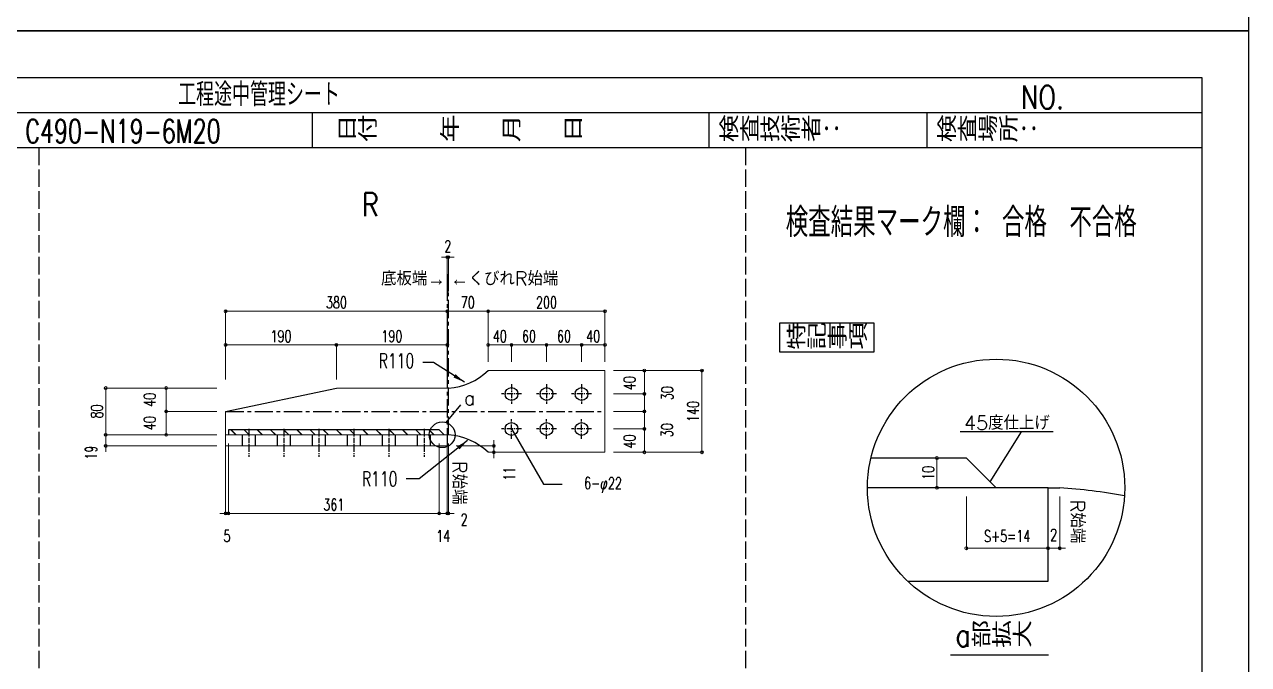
# Model space of a CAD drawing. Header units: millimetres. Extents: x -11384 to 29624, y 0 to 17788.
# Drawn here: x 4631 to 6728, y 6042 to 7139 of the extents above; entities that cross this region are included whole.
import ezdxf
from ezdxf.enums import TextEntityAlignment as Align

# ---------------------------------------------------------------- set-up
doc = ezdxf.new("R2010")
doc.units = ezdxf.units.MM
doc.header["$LTSCALE"] = 5
for name, pattern in [('ACAD_ISO03W100', [30, 12, -18]), ('CENTER1', [10, 6.25, -1.25, 1.25, -1.25]), ('DASHED', [7.5, 6, -1.5]), ('JIS_08_50', [53, 50, -1.125, 0.75, -1.125])]:
    doc.linetypes.add(name, pattern=pattern)
doc.layers.get('0').update_dxf_attribs({"color": 255})
doc.layers.get('DEFPOINTS').update_dxf_attribs({"color": 255})
for name, color, linetype in [('CENTER', 2, 'JIS_08_50'), ('LAYER6', 7, 'Continuous'), ('寸法', 4, 'Continuous'), ('溶接', 241, 'Continuous'), ('補助線', 7, 'ACAD_ISO03W100'), ('金物', 142, 'Continuous')]:
    doc.layers.add(name, color=color, linetype=linetype)
doc.styles.add('KANJI', font='simplex.shx', dxfattribs={"width": 0.7, "bigfont": 'extfont2.shx'})
doc.styles.get("Standard").update_dxf_attribs({"font": 'simplex.shx', "width": 0.7, "height": 2.5, "bigfont": '@extfont2.shx'})
doc.styles.add('SUNPOU', font='simplex.shx', dxfattribs={"width": 0.7, "bigfont": 'extfont2.shx'})
doc.dimstyles.new('コピー(2) - Standard', dxfattribs={"dimtxt": 25, "dimasz": 20, "dimexe": 0.18, "dimexo": 0.0625, "dimgap": 15, "dimtad": 1, "dimdec": 0, "dimzin": 0, "dimdsep": 46, "dimtxsty": 'Standard', "dimblk": 'DOTSMALL', "dimcen": 0.09, "dimadec": 0, "dimazin": 0, "dimtfac": 1, "dimtdec": 0, "dimtofl": 0, "dimtmove": 0, "dimatfit": 3, "dimfxl": 0, "dimtolj": 1, "dimtzin": 0, "dimarcsym": 0})
doc.dimstyles.new('一般寸法-小さめ', dxfattribs={"dimscale": 10, "dimtxt": 2, "dimasz": 0.5, "dimexe": 0.125, "dimexo": 1.5, "dimgap": 0.5, "dimtad": 1, "dimtxsty": 'KANJI', "dimblk": 'ORIGIN', "dimcen": 0, "dimclrd": 256, "dimclre": 256, "dimclrt": 256, "dimadec": 0, "dimazin": 0, "dimtfac": 1, "dimtmove": 2, "dimatfit": 2, "dimfxl": 0, "dimtolj": 2, "dimlwd": 5, "dimlwe": 5, "dimarcsym": 0})

# ---------------------------------------------------------------- blocks, each defined once
blk = doc.blocks.new('_Origin')
at = {"color": 0, "linetype": 'ByBlock', "lineweight": -2}
blk.add_line((0, 0), (-1, 0), dxfattribs=at)
blk.add_circle((0, 0), 0.5, dxfattribs=at)
blk = doc.blocks.new('*D621')
at = {"layer": 'DEFPOINTS', "color": 0, "ltscale": 4, "transparency": 16777216}
for p in [(6244.5, 6344.9), (6384.5, 6344.9), (6384.5, 6241.2)]:
    blk.add_point(p, dxfattribs=at)
at = {"layer": '寸法', "lineweight": 5, "ltscale": 4, "transparency": 16777216}
for p, q in [((6244.5, 6329.9), (6244.5, 6239.9)), ((6384.5, 6329.9), (6384.5, 6239.9)), ((6249.5, 6241.2), (6379.5, 6241.2))]:
    blk.add_line(p, q, dxfattribs=at)
at = {"layer": '寸法', "lineweight": 5, "ltscale": 4, "transparency": 16777216, "xscale": 5, "yscale": 5, "zscale": 5, "rotation": 180}
blk.add_blockref('_Origin', (6244.5, 6241.2), dxfattribs=at)
at = {"layer": '寸法', "lineweight": 5, "ltscale": 4, "transparency": 16777216, "xscale": 5, "yscale": 5, "zscale": 5}
blk.add_blockref('_Origin', (6384.5, 6241.2), dxfattribs=at)
at = {"layer": '寸法', "ltscale": 4, "transparency": 16777216, "insert": (6314.5, 6262), "char_height": 20, "attachment_point": 5, "style": 'KANJI'}
blk.add_mtext('\\A2;S+5=14', dxfattribs=at)
blk = doc.blocks.new('*D622')
at = {"layer": 'DEFPOINTS', "color": 0, "ltscale": 4, "transparency": 16777216}
for p in [(6384.5, 6344.9), (6404.5, 6344.9), (6404.5, 6241.2)]:
    blk.add_point(p, dxfattribs=at)
at = {"layer": '寸法', "lineweight": 5, "ltscale": 4, "transparency": 16777216}
for p, q in [((6384.5, 6329.9), (6384.5, 6239.9)), ((6404.5, 6329.9), (6404.5, 6239.9)), ((6379.5, 6241.2), (6374.5, 6241.2)), ((6384.5, 6241.2), (6404.5, 6241.2)), ((6409.5, 6241.2), (6414.5, 6241.2))]:
    blk.add_line(p, q, dxfattribs=at)
at = {"layer": '寸法', "lineweight": 5, "ltscale": 4, "transparency": 16777216, "xscale": 5, "yscale": 5, "zscale": 5}
blk.add_blockref('_Origin', (6384.5, 6241.2), dxfattribs=at)
at = {"layer": '寸法', "lineweight": 5, "ltscale": 4, "transparency": 16777216, "xscale": 5, "yscale": 5, "zscale": 5, "rotation": 180}
blk.add_blockref('_Origin', (6404.5, 6241.2), dxfattribs=at)
at = {"layer": '寸法', "ltscale": 4, "transparency": 16777216, "insert": (6394.1, 6264.2), "char_height": 20, "attachment_point": 5, "style": 'KANJI'}
blk.add_mtext('\\A2;2', dxfattribs=at)
blk = doc.blocks.new('*D650')
at = {"layer": 'DEFPOINTS', "color": 0, "transparency": 16777216}
for p in [(5625.1, 6545.7), (5791.3, 6545.7), (5625.1, 6405.7)]:
    blk.add_point(p, dxfattribs=at)
at = {"layer": '寸法', "lineweight": 5, "transparency": 16777216}
for p, q in [((5640.1, 6545.7), (5792.5, 6545.7)), ((5791.3, 6410.7), (5791.3, 6540.7)), ((5640.1, 6405.7), (5792.5, 6405.7))]:
    blk.add_line(p, q, dxfattribs=at)
at = {"layer": '寸法', "lineweight": 5, "transparency": 16777216, "xscale": 5, "yscale": 5, "zscale": 5}
for p, rotation in [((5791.3, 6545.7), 90), ((5791.3, 6405.7), 270)]:
    blk.add_blockref('_Origin', p, dxfattribs=dict(at, rotation=rotation))
at = {"layer": '寸法', "transparency": 16777216, "insert": (5776.3, 6475.7), "char_height": 20, "attachment_point": 5, "rotation": 90, "style": 'KANJI'}
blk.add_mtext('\\A2;140', dxfattribs=at)
blk = doc.blocks.new('*D674')
at = {"layer": 'DEFPOINTS', "color": 0, "transparency": 16777216}
for p in [(4769.7, 6515.7), (4975.1, 6515.7), (4975.1, 6435.7)]:
    blk.add_point(p, dxfattribs=at)
at = {"layer": '寸法', "lineweight": 5, "transparency": 16777216}
for p, q in [((4960.1, 6515.7), (4768.5, 6515.7)), ((4769.7, 6440.7), (4769.7, 6510.7)), ((4960.1, 6435.7), (4768.5, 6435.7))]:
    blk.add_line(p, q, dxfattribs=at)
at = {"layer": '寸法', "lineweight": 5, "transparency": 16777216, "xscale": 5, "yscale": 5, "zscale": 5}
for p, rotation in [((4769.7, 6515.7), 90), ((4769.7, 6435.7), 270)]:
    blk.add_blockref('_Origin', p, dxfattribs=dict(at, rotation=rotation))
at = {"layer": '寸法', "transparency": 16777216, "insert": (4754.7, 6475.7), "char_height": 20, "attachment_point": 5, "rotation": 90, "style": 'KANJI'}
blk.add_mtext('\\A2;80', dxfattribs=at)
blk = doc.blocks.new('*D675')
at = {"layer": 'DEFPOINTS', "color": 0, "transparency": 16777216}
for p in [(4769.7, 6435.7), (4975.1, 6435.7), (4975.1, 6416.7)]:
    blk.add_point(p, dxfattribs=at)
at = {"layer": '寸法', "lineweight": 5, "transparency": 16777216}
for p, q in [((4769.7, 6440.7), (4769.7, 6445.7)), ((4960.1, 6435.7), (4768.5, 6435.7)), ((4769.7, 6416.7), (4769.7, 6435.7)), ((4960.1, 6416.7), (4768.5, 6416.7)), ((4769.7, 6411.7), (4769.7, 6406.7))]:
    blk.add_line(p, q, dxfattribs=at)
at = {"layer": '寸法', "lineweight": 5, "transparency": 16777216, "xscale": 5, "yscale": 5, "zscale": 5}
for p, rotation in [((4769.7, 6435.7), 270), ((4769.7, 6416.7), 90)]:
    blk.add_blockref('_Origin', p, dxfattribs=dict(at, rotation=rotation))
at = {"layer": '寸法', "transparency": 16777216, "insert": (4744.7, 6405), "char_height": 20, "attachment_point": 5, "rotation": 90, "style": 'KANJI'}
blk.add_mtext('\\A2;19', dxfattribs=at)
blk = doc.blocks.new('*D651')
at = {"layer": 'DEFPOINTS', "color": 0, "transparency": 16777216}
for p in [(5355.1, 6647.5), (4975.1, 6515.7), (5355.1, 6515.7)]:
    blk.add_point(p, dxfattribs=at)
at = {"layer": '寸法', "lineweight": 5, "transparency": 16777216}
for p, q in [((4975.1, 6530.7), (4975.1, 6648.8)), ((4980.1, 6647.5), (5350.1, 6647.5)), ((5355.1, 6530.7), (5355.1, 6648.8))]:
    blk.add_line(p, q, dxfattribs=at)
at = {"layer": '寸法', "lineweight": 5, "transparency": 16777216, "xscale": 5, "yscale": 5, "zscale": 5, "rotation": 180}
blk.add_blockref('_Origin', (4975.1, 6647.5), dxfattribs=at)
at = {"layer": '寸法', "lineweight": 5, "transparency": 16777216, "xscale": 5, "yscale": 5, "zscale": 5}
blk.add_blockref('_Origin', (5355.1, 6647.5), dxfattribs=at)
at = {"layer": '寸法', "transparency": 16777216, "insert": (5165.1, 6662.5), "char_height": 20, "attachment_point": 5, "style": 'KANJI'}
blk.add_mtext('\\A2;380', dxfattribs=at)
blk = doc.blocks.new('*D652')
at = {"layer": 'DEFPOINTS', "color": 0, "transparency": 16777216}
for p in [(5355.1, 6647.5), (5425.1, 6545.7), (5355.1, 6515.7)]:
    blk.add_point(p, dxfattribs=at)
at = {"layer": '寸法', "lineweight": 5, "transparency": 16777216}
for p, q in [((5355.1, 6530.7), (5355.1, 6648.8)), ((5420.1, 6647.5), (5360.1, 6647.5)), ((5425.1, 6560.7), (5425.1, 6648.8))]:
    blk.add_line(p, q, dxfattribs=at)
at = {"layer": '寸法', "lineweight": 5, "transparency": 16777216, "xscale": 5, "yscale": 5, "zscale": 5, "rotation": 180}
blk.add_blockref('_Origin', (5355.1, 6647.5), dxfattribs=at)
at = {"layer": '寸法', "lineweight": 5, "transparency": 16777216, "xscale": 5, "yscale": 5, "zscale": 5}
blk.add_blockref('_Origin', (5425.1, 6647.5), dxfattribs=at)
at = {"layer": '寸法', "transparency": 16777216, "insert": (5390.1, 6662.5), "char_height": 20, "attachment_point": 5, "style": 'KANJI'}
blk.add_mtext('\\A2;70', dxfattribs=at)
blk = doc.blocks.new('*D676')
at = {"layer": 'DEFPOINTS', "color": 0, "transparency": 16777216}
for p in [(5625.1, 6647.5), (5425.1, 6545.7), (5625.1, 6545.7)]:
    blk.add_point(p, dxfattribs=at)
at = {"layer": '寸法', "lineweight": 5, "transparency": 16777216}
for p, q in [((5425.1, 6560.7), (5425.1, 6648.8)), ((5430.1, 6647.5), (5620.1, 6647.5)), ((5625.1, 6560.7), (5625.1, 6648.8))]:
    blk.add_line(p, q, dxfattribs=at)
at = {"layer": '寸法', "lineweight": 5, "transparency": 16777216, "xscale": 5, "yscale": 5, "zscale": 5, "rotation": 180}
blk.add_blockref('_Origin', (5425.1, 6647.5), dxfattribs=at)
at = {"layer": '寸法', "lineweight": 5, "transparency": 16777216, "xscale": 5, "yscale": 5, "zscale": 5}
blk.add_blockref('_Origin', (5625.1, 6647.5), dxfattribs=at)
at = {"layer": '寸法', "transparency": 16777216, "insert": (5525.1, 6662.5), "char_height": 20, "attachment_point": 5, "style": 'KANJI'}
blk.add_mtext('\\A2;200', dxfattribs=at)
blk = doc.blocks.new('*D653')
at = {"layer": 'DEFPOINTS', "color": 0, "transparency": 16777216}
for p in [(5625.1, 6545.7), (5625.1, 6505.7), (5692.8, 6505.7)]:
    blk.add_point(p, dxfattribs=at)
at = {"layer": '寸法', "lineweight": 5, "transparency": 16777216}
for p, q in [((5640.1, 6545.7), (5694, 6545.7)), ((5692.8, 6540.7), (5692.8, 6510.7)), ((5640.1, 6505.7), (5694, 6505.7))]:
    blk.add_line(p, q, dxfattribs=at)
at = {"layer": '寸法', "lineweight": 5, "transparency": 16777216, "xscale": 5, "yscale": 5, "zscale": 5}
for p, rotation in [((5692.8, 6545.7), 90), ((5692.8, 6505.7), 270)]:
    blk.add_blockref('_Origin', p, dxfattribs=dict(at, rotation=rotation))
at = {"layer": '寸法', "transparency": 16777216, "insert": (5667.4, 6524.2), "char_height": 20, "attachment_point": 5, "rotation": 90, "style": 'KANJI'}
blk.add_mtext('\\A2;40', dxfattribs=at)
blk = doc.blocks.new('*D654')
at = {"layer": 'DEFPOINTS', "color": 0, "transparency": 16777216}
for p in [(5625.1, 6445.7), (5625.1, 6405.7), (5692.8, 6405.7)]:
    blk.add_point(p, dxfattribs=at)
at = {"layer": '寸法', "lineweight": 5, "transparency": 16777216}
for p, q in [((5640.1, 6445.7), (5694, 6445.7)), ((5692.8, 6440.7), (5692.8, 6410.7)), ((5640.1, 6405.7), (5694, 6405.7))]:
    blk.add_line(p, q, dxfattribs=at)
at = {"layer": '寸法', "lineweight": 5, "transparency": 16777216, "xscale": 5, "yscale": 5, "zscale": 5}
for p, rotation in [((5692.8, 6445.7), 90), ((5692.8, 6405.7), 270)]:
    blk.add_blockref('_Origin', p, dxfattribs=dict(at, rotation=rotation))
at = {"layer": '寸法', "transparency": 16777216, "insert": (5667.4, 6424.2), "char_height": 20, "attachment_point": 5, "rotation": 90, "style": 'KANJI'}
blk.add_mtext('\\A2;40', dxfattribs=at)
blk = doc.blocks.new('*D661')
at = {"layer": 'DEFPOINTS', "color": 0, "transparency": 16777216}
for p in [(4873.3, 6475.7), (4975.1, 6475.7), (4975.1, 6435.7)]:
    blk.add_point(p, dxfattribs=at)
at = {"layer": '寸法', "lineweight": 5, "transparency": 16777216}
for p, q in [((4960.1, 6475.7), (4872.1, 6475.7)), ((4873.3, 6440.7), (4873.3, 6470.7)), ((4960.1, 6435.7), (4872.1, 6435.7))]:
    blk.add_line(p, q, dxfattribs=at)
at = {"layer": '寸法', "lineweight": 5, "transparency": 16777216, "xscale": 5, "yscale": 5, "zscale": 5}
for p, rotation in [((4873.3, 6475.7), 90), ((4873.3, 6435.7), 270)]:
    blk.add_blockref('_Origin', p, dxfattribs=dict(at, rotation=rotation))
at = {"layer": '寸法', "transparency": 16777216, "insert": (4845.2, 6455.7), "char_height": 20, "attachment_point": 5, "rotation": 90, "style": 'KANJI'}
blk.add_mtext('\\A2;40', dxfattribs=at)
blk = doc.blocks.new('*D662')
at = {"layer": 'DEFPOINTS', "color": 0, "transparency": 16777216}
for p in [(4873.3, 6515.7), (4975.1, 6515.7), (4975.1, 6475.7)]:
    blk.add_point(p, dxfattribs=at)
at = {"layer": '寸法', "lineweight": 5, "transparency": 16777216}
for p, q in [((4960.1, 6515.7), (4872.1, 6515.7)), ((4873.3, 6480.7), (4873.3, 6510.7)), ((4960.1, 6475.7), (4872.1, 6475.7))]:
    blk.add_line(p, q, dxfattribs=at)
at = {"layer": '寸法', "lineweight": 5, "transparency": 16777216, "xscale": 5, "yscale": 5, "zscale": 5}
for p, rotation in [((4873.3, 6515.7), 90), ((4873.3, 6475.7), 270)]:
    blk.add_blockref('_Origin', p, dxfattribs=dict(at, rotation=rotation))
at = {"layer": '寸法', "transparency": 16777216, "insert": (4845.2, 6495.7), "char_height": 20, "attachment_point": 5, "rotation": 90, "style": 'KANJI'}
blk.add_mtext('\\A2;40', dxfattribs=at)
blk = doc.blocks.new('*D679')
at = {"layer": 'DEFPOINTS', "color": 0, "transparency": 16777216}
for p in [(5355.1, 6416.7), (5425.1, 6405.7), (5434.8, 6405.7)]:
    blk.add_point(p, dxfattribs=at)
at = {"layer": '寸法', "lineweight": 5, "transparency": 16777216}
for p, q in [((5434.8, 6421.7), (5434.8, 6426.7)), ((5370.1, 6416.7), (5436, 6416.7)), ((5434.8, 6416.7), (5434.8, 6405.7)), ((5434.8, 6400.7), (5434.8, 6395.7)), ((5440.1, 6405.7), (5436, 6405.7))]:
    blk.add_line(p, q, dxfattribs=at)
at = {"layer": '寸法', "lineweight": 5, "transparency": 16777216, "xscale": 5, "yscale": 5, "zscale": 5}
for p, rotation in [((5434.8, 6416.7), 270), ((5434.8, 6405.7), 90)]:
    blk.add_blockref('_Origin', p, dxfattribs=dict(at, rotation=rotation))
at = {"layer": '寸法', "transparency": 16777216, "insert": (5461.5, 6369.3), "char_height": 20, "attachment_point": 5, "rotation": 90, "style": 'KANJI'}
blk.add_mtext('\\A2;11', dxfattribs=at)
blk = doc.blocks.new('*D666')
at = {"layer": 'DEFPOINTS', "color": 0, "transparency": 16777216}
for p in [(5525.1, 6589.7), (5465.1, 6545.7), (5525.1, 6545.7)]:
    blk.add_point(p, dxfattribs=at)
at = {"layer": '寸法', "lineweight": 5, "transparency": 16777216}
for p, q in [((5465.1, 6560.7), (5465.1, 6591)), ((5470.1, 6589.7), (5520.1, 6589.7)), ((5525.1, 6560.7), (5525.1, 6591))]:
    blk.add_line(p, q, dxfattribs=at)
at = {"layer": '寸法', "lineweight": 5, "transparency": 16777216, "xscale": 5, "yscale": 5, "zscale": 5, "rotation": 180}
blk.add_blockref('_Origin', (5465.1, 6589.7), dxfattribs=at)
at = {"layer": '寸法', "lineweight": 5, "transparency": 16777216, "xscale": 5, "yscale": 5, "zscale": 5}
blk.add_blockref('_Origin', (5525.1, 6589.7), dxfattribs=at)
at = {"layer": '寸法', "transparency": 16777216, "insert": (5495.1, 6604.7), "char_height": 20, "attachment_point": 5, "style": 'KANJI'}
blk.add_mtext('\\A2;60', dxfattribs=at)
blk = doc.blocks.new('_DotSmall')
at = {"color": 0, "linetype": 'ByBlock', "const_width": 0.5}
blk.add_lwpolyline([(-0.0625, 0, 1), (0.0625, 0, 1)], format="xyb", close=True, dxfattribs=at)
blk = doc.blocks.new('*D667')
at = {"layer": 'DEFPOINTS', "color": 0, "transparency": 16777216}
for p in [(5165.1, 6589.7), (4975.1, 6515.7), (5165.1, 6515.7)]:
    blk.add_point(p, dxfattribs=at)
at = {"layer": '寸法', "lineweight": 5, "transparency": 16777216}
for p, q in [((4975.1, 6530.7), (4975.1, 6591)), ((4980.1, 6589.7), (5160.1, 6589.7)), ((5165.1, 6530.7), (5165.1, 6591))]:
    blk.add_line(p, q, dxfattribs=at)
at = {"layer": '寸法', "lineweight": 5, "transparency": 16777216, "xscale": 5, "yscale": 5, "zscale": 5, "rotation": 180}
blk.add_blockref('_Origin', (4975.1, 6589.7), dxfattribs=at)
at = {"layer": '寸法', "lineweight": 5, "transparency": 16777216, "xscale": 5, "yscale": 5, "zscale": 5}
blk.add_blockref('_Origin', (5165.1, 6589.7), dxfattribs=at)
at = {"layer": '寸法', "transparency": 16777216, "insert": (5070.1, 6604.7), "char_height": 20, "attachment_point": 5, "style": 'KANJI'}
blk.add_mtext('\\A2;190', dxfattribs=at)
blk = doc.blocks.new('*D668')
at = {"layer": 'DEFPOINTS', "color": 0, "transparency": 16777216}
for p in [(5355.1, 6589.7), (5165.1, 6515.7), (5355.1, 6515.7)]:
    blk.add_point(p, dxfattribs=at)
at = {"layer": '寸法', "lineweight": 5, "transparency": 16777216}
for p, q in [((5165.1, 6530.7), (5165.1, 6591)), ((5170.1, 6589.7), (5350.1, 6589.7)), ((5355.1, 6530.7), (5355.1, 6591))]:
    blk.add_line(p, q, dxfattribs=at)
at = {"layer": '寸法', "lineweight": 5, "transparency": 16777216, "xscale": 5, "yscale": 5, "zscale": 5, "rotation": 180}
blk.add_blockref('_Origin', (5165.1, 6589.7), dxfattribs=at)
at = {"layer": '寸法', "lineweight": 5, "transparency": 16777216, "xscale": 5, "yscale": 5, "zscale": 5}
blk.add_blockref('_Origin', (5355.1, 6589.7), dxfattribs=at)
at = {"layer": '寸法', "transparency": 16777216, "insert": (5260.1, 6604.7), "char_height": 20, "attachment_point": 5, "style": 'KANJI'}
blk.add_mtext('\\A2;190', dxfattribs=at)
blk = doc.blocks.new('*D669')
at = {"layer": 'DEFPOINTS', "color": 0, "transparency": 16777216}
for p in [(5465.1, 6589.7), (5425.1, 6545.7), (5465.1, 6545.7)]:
    blk.add_point(p, dxfattribs=at)
at = {"layer": '寸法', "lineweight": 5, "transparency": 16777216}
for p, q in [((5425.1, 6560.7), (5425.1, 6591)), ((5430.1, 6589.7), (5460.1, 6589.7)), ((5465.1, 6560.7), (5465.1, 6591))]:
    blk.add_line(p, q, dxfattribs=at)
at = {"layer": '寸法', "lineweight": 5, "transparency": 16777216, "xscale": 5, "yscale": 5, "zscale": 5, "rotation": 180}
blk.add_blockref('_Origin', (5425.1, 6589.7), dxfattribs=at)
at = {"layer": '寸法', "lineweight": 5, "transparency": 16777216, "xscale": 5, "yscale": 5, "zscale": 5}
blk.add_blockref('_Origin', (5465.1, 6589.7), dxfattribs=at)
at = {"layer": '寸法', "transparency": 16777216, "insert": (5445.1, 6604.7), "char_height": 20, "attachment_point": 5, "style": 'KANJI'}
blk.add_mtext('\\A2;40', dxfattribs=at)
blk = doc.blocks.new('*D670')
at = {"layer": 'DEFPOINTS', "color": 0, "transparency": 16777216}
for p in [(5585.1, 6589.7), (5525.1, 6545.7), (5585.1, 6545.7)]:
    blk.add_point(p, dxfattribs=at)
at = {"layer": '寸法', "lineweight": 5, "transparency": 16777216}
for p, q in [((5525.1, 6560.7), (5525.1, 6591)), ((5530.1, 6589.7), (5580.1, 6589.7)), ((5585.1, 6560.7), (5585.1, 6591))]:
    blk.add_line(p, q, dxfattribs=at)
at = {"layer": '寸法', "lineweight": 5, "transparency": 16777216, "xscale": 5, "yscale": 5, "zscale": 5, "rotation": 180}
blk.add_blockref('_Origin', (5525.1, 6589.7), dxfattribs=at)
at = {"layer": '寸法', "lineweight": 5, "transparency": 16777216, "xscale": 5, "yscale": 5, "zscale": 5}
blk.add_blockref('_Origin', (5585.1, 6589.7), dxfattribs=at)
at = {"layer": '寸法', "transparency": 16777216, "insert": (5555.1, 6604.7), "char_height": 20, "attachment_point": 5, "style": 'KANJI'}
blk.add_mtext('\\A2;60', dxfattribs=at)
blk = doc.blocks.new('*D671')
at = {"layer": 'DEFPOINTS', "color": 0, "transparency": 16777216}
for p in [(5625.1, 6589.7), (5585.1, 6545.7), (5625.1, 6545.7)]:
    blk.add_point(p, dxfattribs=at)
at = {"layer": '寸法', "lineweight": 5, "transparency": 16777216}
for p, q in [((5585.1, 6560.7), (5585.1, 6591)), ((5590.1, 6589.7), (5620.1, 6589.7)), ((5625.1, 6560.7), (5625.1, 6591))]:
    blk.add_line(p, q, dxfattribs=at)
at = {"layer": '寸法', "lineweight": 5, "transparency": 16777216, "xscale": 5, "yscale": 5, "zscale": 5, "rotation": 180}
blk.add_blockref('_Origin', (5585.1, 6589.7), dxfattribs=at)
at = {"layer": '寸法', "lineweight": 5, "transparency": 16777216, "xscale": 5, "yscale": 5, "zscale": 5}
blk.add_blockref('_Origin', (5625.1, 6589.7), dxfattribs=at)
at = {"layer": '寸法', "transparency": 16777216, "insert": (5605.1, 6604.7), "char_height": 20, "attachment_point": 5, "style": 'KANJI'}
blk.add_mtext('\\A2;40', dxfattribs=at)
blk = doc.blocks.new('*D672')
at = {"layer": 'DEFPOINTS', "color": 0, "transparency": 16777216}
for p in [(5625.1, 6505.7), (5625.1, 6475.7), (5692.8, 6475.7)]:
    blk.add_point(p, dxfattribs=at)
at = {"layer": '寸法', "lineweight": 5, "transparency": 16777216}
for p, q in [((5640.1, 6505.7), (5694, 6505.7)), ((5692.8, 6500.7), (5692.8, 6480.7)), ((5640.1, 6475.7), (5694, 6475.7))]:
    blk.add_line(p, q, dxfattribs=at)
at = {"layer": '寸法', "lineweight": 5, "transparency": 16777216, "xscale": 5, "yscale": 5, "zscale": 5}
for p, rotation in [((5692.8, 6505.7), 90), ((5692.8, 6475.7), 270)]:
    blk.add_blockref('_Origin', p, dxfattribs=dict(at, rotation=rotation))
at = {"layer": '寸法', "transparency": 16777216, "insert": (5731.9, 6506.9), "char_height": 20, "attachment_point": 5, "rotation": 90, "style": 'KANJI'}
blk.add_mtext('\\A2;30', dxfattribs=at)
blk = doc.blocks.new('*D673')
at = {"layer": 'DEFPOINTS', "color": 0, "transparency": 16777216}
for p in [(5625.1, 6475.7), (5625.1, 6445.7), (5692.8, 6445.7)]:
    blk.add_point(p, dxfattribs=at)
at = {"layer": '寸法', "lineweight": 5, "transparency": 16777216}
for p, q in [((5640.1, 6475.7), (5694, 6475.7)), ((5692.8, 6470.7), (5692.8, 6450.7)), ((5640.1, 6445.7), (5694, 6445.7))]:
    blk.add_line(p, q, dxfattribs=at)
at = {"layer": '寸法', "lineweight": 5, "transparency": 16777216, "xscale": 5, "yscale": 5, "zscale": 5}
for p, rotation in [((5692.8, 6475.7), 90), ((5692.8, 6445.7), 270)]:
    blk.add_blockref('_Origin', p, dxfattribs=dict(at, rotation=rotation))
at = {"layer": '寸法', "transparency": 16777216, "insert": (5731.5, 6443.5), "char_height": 20, "attachment_point": 5, "rotation": 90, "style": 'KANJI'}
blk.add_mtext('\\A2;30', dxfattribs=at)
blk = doc.blocks.new('*D694')
at = {"layer": 'DEFPOINTS', "color": 0, "linetype": 'Continuous', "transparency": 16777216}
for p in [(4975.1, 6435.7), (4980.1, 6416.7), (4980.1, 6301)]:
    blk.add_point(p, dxfattribs=at)
at = {"layer": '寸法', "linetype": 'Continuous', "lineweight": 5, "transparency": 16777216}
for p, q in [((4975.1, 6420.7), (4975.1, 6299.8)), ((4980.1, 6401.7), (4980.1, 6299.8)), ((4970.1, 6301), (4965.1, 6301)), ((4975.1, 6301), (4980.1, 6301)), ((4985.1, 6301), (4990.1, 6301))]:
    blk.add_line(p, q, dxfattribs=at)
at = {"layer": '寸法', "linetype": 'Continuous', "lineweight": 5, "transparency": 16777216, "xscale": 5, "yscale": 5, "zscale": 5}
blk.add_blockref('_Origin', (4975.1, 6301), dxfattribs=at)
at = {"layer": '寸法', "linetype": 'Continuous', "lineweight": 5, "transparency": 16777216, "xscale": 5, "yscale": 5, "zscale": 5, "rotation": 180}
blk.add_blockref('_Origin', (4980.1, 6301), dxfattribs=at)
at = {"layer": '寸法', "linetype": 'Continuous', "transparency": 16777216, "insert": (4977.6, 6262.3), "char_height": 20, "attachment_point": 5, "style": 'KANJI'}
blk.add_mtext('\\A2;5', dxfattribs=at)
blk = doc.blocks.new('*D692')
at = {"layer": 'DEFPOINTS', "color": 0, "linetype": 'Continuous', "transparency": 16777216}
for p in [(4980.1, 6435.7), (5341.1, 6435.7), (5341.1, 6301)]:
    blk.add_point(p, dxfattribs=at)
at = {"layer": '寸法', "linetype": 'Continuous', "lineweight": 5, "transparency": 16777216}
for p, q in [((4980.1, 6420.7), (4980.1, 6299.8)), ((5341.1, 6420.7), (5341.1, 6299.8)), ((4985.1, 6301), (5336.1, 6301))]:
    blk.add_line(p, q, dxfattribs=at)
at = {"layer": '寸法', "linetype": 'Continuous', "lineweight": 5, "transparency": 16777216, "xscale": 5, "yscale": 5, "zscale": 5, "rotation": 180}
blk.add_blockref('_Origin', (4980.1, 6301), dxfattribs=at)
at = {"layer": '寸法', "linetype": 'Continuous', "lineweight": 5, "transparency": 16777216, "xscale": 5, "yscale": 5, "zscale": 5}
blk.add_blockref('_Origin', (5341.1, 6301), dxfattribs=at)
at = {"layer": '寸法', "linetype": 'Continuous', "transparency": 16777216, "insert": (5160.6, 6316), "char_height": 20, "attachment_point": 5, "style": 'KANJI'}
blk.add_mtext('\\A2;361', dxfattribs=at)
blk = doc.blocks.new('*D695')
at = {"layer": 'DEFPOINTS', "color": 0, "linetype": 'Continuous', "transparency": 16777216}
for p in [(5341.1, 6435.7), (5355.1, 6435.7), (5355.1, 6301)]:
    blk.add_point(p, dxfattribs=at)
at = {"layer": '寸法', "linetype": 'Continuous', "lineweight": 5, "transparency": 16777216}
for p, q in [((5341.1, 6420.7), (5341.1, 6299.8)), ((5355.1, 6420.7), (5355.1, 6299.8)), ((5336.1, 6301), (5331.1, 6301)), ((5341.1, 6301), (5355.1, 6301)), ((5360.1, 6301), (5365.1, 6301))]:
    blk.add_line(p, q, dxfattribs=at)
at = {"layer": '寸法', "linetype": 'Continuous', "lineweight": 5, "transparency": 16777216, "xscale": 5, "yscale": 5, "zscale": 5}
blk.add_blockref('_Origin', (5341.1, 6301), dxfattribs=at)
at = {"layer": '寸法', "linetype": 'Continuous', "lineweight": 5, "transparency": 16777216, "xscale": 5, "yscale": 5, "zscale": 5, "rotation": 180}
blk.add_blockref('_Origin', (5355.1, 6301), dxfattribs=at)
at = {"layer": '寸法', "linetype": 'Continuous', "transparency": 16777216, "insert": (5348.1, 6262.3), "char_height": 20, "attachment_point": 5, "style": 'KANJI'}
blk.add_mtext('\\A2;14', dxfattribs=at)
blk = doc.blocks.new('*D693')
at = {"layer": 'DEFPOINTS', "color": 0, "linetype": 'Continuous', "transparency": 16777216}
for p in [(5355.1, 6435.7), (5357.1, 6435.7), (5357.1, 6301)]:
    blk.add_point(p, dxfattribs=at)
at = {"layer": '寸法', "linetype": 'Continuous', "lineweight": 5, "transparency": 16777216}
for p, q in [((5355.1, 6420.7), (5355.1, 6299.8)), ((5357.1, 6420.7), (5357.1, 6299.8)), ((5350.1, 6301), (5345.1, 6301)), ((5355.1, 6301), (5357.1, 6301)), ((5362.1, 6301), (5367.1, 6301))]:
    blk.add_line(p, q, dxfattribs=at)
at = {"layer": '寸法', "linetype": 'Continuous', "lineweight": 5, "transparency": 16777216, "xscale": 5, "yscale": 5, "zscale": 5}
blk.add_blockref('_Origin', (5355.1, 6301), dxfattribs=at)
at = {"layer": '寸法', "linetype": 'Continuous', "lineweight": 5, "transparency": 16777216, "xscale": 5, "yscale": 5, "zscale": 5, "rotation": 180}
blk.add_blockref('_Origin', (5357.1, 6301), dxfattribs=at)
at = {"layer": '寸法', "linetype": 'Continuous', "transparency": 16777216, "insert": (5383.9, 6290.5), "char_height": 20, "attachment_point": 5, "style": 'KANJI'}
blk.add_mtext('\\A2;2', dxfattribs=at)
blk = doc.blocks.new('*D867')
at = {"layer": 'DEFPOINTS', "color": 0, "linetype": 'Continuous', "transparency": 16777216}
for p in [(6244.5, 6395.9), (6194.1, 6344.9), (6244.5, 6344.9)]:
    blk.add_point(p, dxfattribs=at)
at = {"layer": '寸法', "linetype": 'Continuous', "lineweight": 5, "transparency": 16777216}
for p, q in [((6229.5, 6395.9), (6192.9, 6395.9)), ((6194.1, 6390.9), (6194.1, 6349.9)), ((6229.5, 6344.9), (6192.9, 6344.9))]:
    blk.add_line(p, q, dxfattribs=at)
at = {"layer": '寸法', "linetype": 'Continuous', "lineweight": 5, "transparency": 16777216, "xscale": 5, "yscale": 5, "zscale": 5}
for p, rotation in [((6194.1, 6395.9), 90), ((6194.1, 6344.9), 270)]:
    blk.add_blockref('_Origin', p, dxfattribs=dict(at, rotation=rotation))
at = {"layer": '寸法', "linetype": 'Continuous', "transparency": 16777216, "insert": (6179.1, 6370.4), "char_height": 20, "attachment_point": 5, "rotation": 90, "style": 'KANJI'}
blk.add_mtext('\\A2;10', dxfattribs=at)
blk = doc.blocks.new('*D948')
at = {"layer": 'DEFPOINTS', "color": 0, "transparency": 16777216}
for p in [(5357.1, 6740.1), (5355.1, 6666.1), (5357.1, 6666.1)]:
    blk.add_point(p, dxfattribs=at)
at = {"layer": '寸法', "lineweight": 5, "transparency": 16777216}
for p, q in [((5350.1, 6740.1), (5345.1, 6740.1)), ((5355.1, 6681.1), (5355.1, 6741.4)), ((5355.1, 6740.1), (5357.1, 6740.1)), ((5357.1, 6681.1), (5357.1, 6741.4)), ((5362.1, 6740.1), (5367.1, 6740.1))]:
    blk.add_line(p, q, dxfattribs=at)
at = {"layer": '寸法', "lineweight": 5, "transparency": 16777216, "xscale": 5, "yscale": 5, "zscale": 5}
blk.add_blockref('_Origin', (5355.1, 6740.1), dxfattribs=at)
at = {"layer": '寸法', "lineweight": 5, "transparency": 16777216, "xscale": 5, "yscale": 5, "zscale": 5, "rotation": 180}
blk.add_blockref('_Origin', (5357.1, 6740.1), dxfattribs=at)
at = {"layer": '寸法', "transparency": 16777216, "insert": (5356, 6758.6), "char_height": 20, "attachment_point": 5, "style": 'KANJI'}
blk.add_mtext('\\A2;2', dxfattribs=at)

msp = doc.modelspace()

# ---------------------------------------------------------------- hatches: boundary and pattern name
at = {"layer": '溶接', "ltscale": 6}
h = msp.add_hatch(dxfattribs=at)
h.set_pattern_fill('JIS_LC_20', color=256, scale=0.8, angle=90)
h.set_pattern_definition([(135, (3071.142, 3356.727), (-11.31371, -11.31371), []), (135, (3071.142, 3357.047), (-11.31371, -11.31371), [])])
h.paths.add_polyline_path([(5159.142, 6435.727), (4980.142, 6435.727), (4980.142, 6444.427), (5159.142, 6444.427)])
h.paths.add_polyline_path([(5341.142, 6435.727), (5159.142, 6435.727), (5159.142, 6444.427), (5341.142, 6444.427)])
h.paths.add_polyline_path([(5341.142, 6435.727), (5341.142, 6441.727)], flags=17)

# ---------------------------------------------------------------- linework, layer by layer
at = {"linetype": 'Continuous', "lineweight": -3}
for p, q in [((3444, 6988), (6648, 6988)), ((5124, 6928), (5124, 6988)), ((5804, 6928), (5804, 6988)), ((6177.301, 6928), (6177.301, 6988)), ((3444, 6928), (6648, 6928))]:
    msp.add_line(p, q, dxfattribs=at)
at = {"linetype": 'DASHED', "lineweight": -3}
for p, q in [((4654.899, 6928), (4654.899, 5452)), ((5865.799, 6928), (5865.799, 5452))]:
    msp.add_line(p, q, dxfattribs=at)
at = {"linetype": 'Continuous', "lineweight": -3}
for points in [[(3364, 9504), (6728, 9504), (6728, 7128), (3364, 7128)], [(3364, 7128), (6728, 7128), (6728, 4752), (3364, 4752)], [(3444, 7048), (6648, 7048), (6648, 4832), (3444, 4832)]]:
    msp.add_lwpolyline(points, close=True, dxfattribs=at)
at = {"layer": 'CENTER', "linetype": 'CENTER1'}
msp.add_line((4975.142, 6475.727), (5625.142, 6475.727), dxfattribs=at)
at = {"layer": '寸法', "linetype": 'CENTER1'}
for p, q in [((5355.142, 6415.564), (5355.142, 6711.216)), ((5357.142, 6435.727), (5357.142, 6711.216))]:
    msp.add_line(p, q, dxfattribs=at)
at = {"layer": '寸法', "linetype": 'CENTER1', "ltscale": 0.3}
for p, q in [((5482.142, 6505.727), (5448.142, 6505.727)), ((5465.142, 6522.727), (5465.142, 6488.727)), ((5542.142, 6505.727), (5508.142, 6505.727)), ((5525.142, 6522.727), (5525.142, 6488.727)), ((5602.142, 6505.727), (5568.142, 6505.727)), ((5585.142, 6522.727), (5585.142, 6488.727)), ((5465.142, 6428.727), (5465.142, 6462.727)), ((5525.142, 6428.727), (5525.142, 6462.727)), ((5585.142, 6428.727), (5585.142, 6462.727)), ((5015.142, 6445.727), (5015.142, 6397.727)), ((5075.142, 6445.727), (5075.142, 6397.727)), ((5135.142, 6445.727), (5135.142, 6397.727)), ((5195.142, 6445.727), (5195.142, 6397.727)), ((5255.142, 6445.727), (5255.142, 6397.727)), ((5315.142, 6445.727), (5315.142, 6397.727)), ((5482.142, 6445.727), (5448.142, 6445.727)), ((5542.142, 6445.727), (5508.142, 6445.727)), ((5602.142, 6445.727), (5568.142, 6445.727))]:
    msp.add_line(p, q, dxfattribs=at)
at = {"layer": '寸法', "ltscale": 4}
for p, q in [((5353.248, 6456.624), (5378.285, 6487.011)), ((6393.087, 6441.029), (6233.967, 6441.029)), ((6285.29, 6355.083), (6338.956, 6441.029))]:
    msp.add_line(p, q, dxfattribs=at)
at = {"layer": '寸法'}
for p, q in [((5465.142, 6445.727), (5519.786, 6351.081)), ((5519.786, 6351.081), (5551.933, 6351.081)), ((6217.396, 6058.654), (6385.396, 6058.654))]:
    msp.add_line(p, q, dxfattribs=at)
at = {"layer": '寸法', "linetype": 'Continuous'}
msp.add_lwpolyline([(5924.215, 6578.083), (6086.578, 6578.083), (6086.578, 6626.827), (5924.215, 6626.827)], close=True, dxfattribs=at)
for centre, radius in [((6295.49, 6344.883), 220.401), ((5346.242, 6435.727), 22.04)]:
    msp.add_circle(centre, radius, dxfattribs=at)
at = {"layer": '溶接'}
for p, q in [((5341.142, 6444.427), (4980.142, 6444.427)), ((6244.49, 6395.883), (6081.071, 6395.883))]:
    msp.add_line(p, q, dxfattribs=at)
at = {"layer": '溶接', "linetype": 'Continuous'}
for p, q in [((4980.142, 6444.427), (4980.142, 6435.727)), ((5341.142, 6444.427), (5349.842, 6435.727))]:
    msp.add_line(p, q, dxfattribs=at)
at = {"layer": '溶接', "ltscale": 4}
msp.add_line((6244.49, 6395.883), (6295.49, 6344.883), dxfattribs=at)
at = {"layer": '補助線', "ltscale": 2}
for p, q in [((5004.142, 6416.727), (5004.142, 6435.727)), ((5026.142, 6416.727), (5026.142, 6435.727)), ((5064.142, 6416.727), (5064.142, 6435.727)), ((5086.142, 6416.727), (5086.142, 6435.727)), ((5124.142, 6416.727), (5124.142, 6435.727)), ((5146.142, 6416.727), (5146.142, 6435.727)), ((5184.142, 6416.727), (5184.142, 6435.727)), ((5206.142, 6416.727), (5206.142, 6435.727)), ((5244.142, 6416.727), (5244.142, 6435.727)), ((5266.142, 6416.727), (5266.142, 6435.727)), ((5304.142, 6416.727), (5304.142, 6435.727)), ((5326.142, 6416.727), (5326.142, 6435.727))]:
    msp.add_line(p, q, dxfattribs=at)
at = {"layer": '金物', "lineweight": 18}
for p, q in [((5625.142, 6545.727), (5425.142, 6545.727)), ((5625.142, 6405.727), (5625.142, 6545.727)), ((5357.142, 6515.727), (5165.142, 6515.727)), ((4975.142, 6475.727), (4975.142, 6435.727)), ((4975.142, 6435.727), (4975.142, 6416.727)), ((5357.142, 6435.727), (4975.142, 6435.727)), ((5357.142, 6435.727), (4975.142, 6435.727)), ((5355.142, 6416.727), (5355.142, 6435.727)), ((4975.142, 6416.727), (5355.142, 6416.727)), ((5625.142, 6405.727), (5425.142, 6405.727))]:
    msp.add_line(p, q, dxfattribs=at)
at = {"layer": '金物'}
msp.add_line((4975.142, 6475.727), (5165.142, 6515.727), dxfattribs=at)
at = {"layer": '金物', "color": 153}
for p, q in [((6384.49, 6344.883), (6075.09, 6344.883)), ((6384.49, 6184.883), (6384.49, 6344.883)), ((6143.91, 6184.883), (6384.49, 6184.883))]:
    msp.add_line(p, q, dxfattribs=at)
at = {"layer": '金物', "color": 153, "ltscale": 5}
msp.add_line((6384.49, 6344.883), (6404.49, 6344.883), dxfattribs=at)
at = {"layer": '金物', "ltscale": 2.5}
for centre in [(5465.142, 6505.727), (5525.142, 6505.727), (5585.142, 6505.727), (5465.142, 6445.727), (5525.142, 6445.727), (5585.142, 6445.727)]:
    msp.add_circle(centre, 11, dxfattribs=at)
at = {"layer": '金物', "ltscale": 2}
for centre, start, end in [((5349.352, 6625.451), 274.060941, 313.550946), ((5349.352, 6326.003), 46.449054, 85.939059)]:
    msp.add_arc(centre, 110, start, end, dxfattribs=at)
at = {"layer": '金物', "color": 153, "ltscale": 4}
msp.add_arc((6326.591, 5247.645), 1100, 80.112723, 85.939059, dxfattribs=at)

# ---------------------------------------------------------------- texts
at = {"layer": 'LAYER6', "color": 0, "linetype": 'Continuous', "lineweight": -3, "style": 'SUNPOU', "width": 0.7}
for s, height, p in [('工程途中管理シート', 40, (4893.829, 6998.926)), ('検査結果マーク欄： 合格\u3000不合格', 50, (5935.011, 6774.796))]:
    msp.add_text(s, height=height, dxfattribs=at).set_placement(p)
at = {"layer": 'LAYER6', "color": 0, "linetype": 'Continuous', "lineweight": -3, "width": 0.8}
for s, p in [('NO.', (6337.789, 6994.209)), ('日付\u3000\u3000\u3000年\u3000\u3000月\u3000\u3000日', (5165.219, 6938.926)), ('検査技術者：', (5819.744, 6938.926)), ('検査場所：', (6193.044, 6938.926)), ('R', (5208.949, 6810.216)), ('特記事項', (5935.011, 6583.433)), ('a部拡大', (6225.95, 6072.43))]:
    msp.add_text(s, height=40, dxfattribs=at).set_placement(p)
at = {"layer": 'LAYER6', "color": 0, "linetype": 'Continuous', "lineweight": -3, "insert": (4631.858, 6976.098), "char_height": 40, "width": 435.25964, "attachment_point": 1}
msp.add_mtext('C490-N19-6M20 ', dxfattribs=at)
at = {"layer": '寸法', "ltscale": 4, "style": 'SUNPOU'}
for s, p in [('底板端→', (5241.572, 6691.56)), ('←くびれR始端', (5360.282, 6691.56))]:
    msp.add_text(s, height=24, dxfattribs=at).set_placement(p)
for s, p in [('a', (5403.029, 6498.511)), ('45度仕上げ', (6387.51, 6456.24))]:
    msp.add_text(s, height=24, dxfattribs=at).set_placement(p, align=Align.MIDDLE_RIGHT)
for p in [(5363.781, 6390.618), (6423.186, 6324.164)]:
    msp.add_text('R始端', height=24, rotation=270, dxfattribs=at).set_placement(p)
at = {"layer": '寸法', "width": 98.97993}
for s, insert, char_height, attachment_point in [('\\A1;R110', (5298.368, 6550.053), 25, 9), ('R110', (5269.603, 6372.655), 25, 3), ('6-φ22', (5654.32, 6362.805), 20, 3)]:
    msp.add_mtext(s, dxfattribs=dict(at, insert=insert, char_height=char_height, attachment_point=attachment_point))

# ---------------------------------------------------------------- dimensions: what is measured, and where the dimension line sits
at = {"layer": '寸法'}
dim = msp.add_linear_dim(base=(5357.142, 6740.102), p1=(5355.142, 6666.08), p2=(5357.142, 6666.08), dimstyle='一般寸法-小さめ', dxfattribs=at)
dim.commit()
dim.dimension.update_dxf_attribs({"geometry": '*D948', "text_midpoint": (5356.026, 6758.631), "dimtype": 160})
for base, p1, p2, picture, middle in [((5355.142, 6647.522), (4975.142, 6515.727), (5355.142, 6515.727), '*D651', (5165.142, 6662.522)), ((5355.142, 6647.522), (5425.142, 6545.727), (5355.142, 6515.727), '*D652', (5390.142, 6662.522)), ((5625.142, 6647.522), (5425.142, 6545.727), (5625.142, 6545.727), '*D676', (5525.142, 6662.522)), ((5165.142, 6589.749), (4975.142, 6515.727), (5165.142, 6515.727), '*D667', (5070.142, 6604.749)), ((5355.142, 6589.749), (5165.142, 6515.727), (5355.142, 6515.727), '*D668', (5260.142, 6604.749)), ((5465.142, 6589.749), (5425.142, 6545.727), (5465.142, 6545.727), '*D669', (5445.142, 6604.749)), ((5525.142, 6589.749), (5465.142, 6545.727), (5525.142, 6545.727), '*D666', (5495.142, 6604.749)), ((5585.142, 6589.749), (5525.142, 6545.727), (5585.142, 6545.727), '*D670', (5555.142, 6604.749)), ((5625.142, 6589.749), (5585.142, 6545.727), (5625.142, 6545.727), '*D671', (5605.142, 6604.749))]:
    dim = msp.add_linear_dim(base=base, p1=p1, p2=p2, dimstyle='一般寸法-小さめ', dxfattribs=at)
    dim.commit()
    dim.dimension.update_dxf_attribs({"geometry": picture, "text_midpoint": middle})
for base, p1, p2, picture, middle in [((5791.262, 6545.727), (5625.142, 6405.727), (5625.142, 6545.727), '*D650', (5776.262, 6475.727)), ((4769.715, 6515.727), (4975.142, 6435.727), (4975.142, 6515.727), '*D674', (4754.715, 6475.727))]:
    dim = msp.add_linear_dim(base=base, p1=p1, p2=p2, angle=270, dimstyle='一般寸法-小さめ', dxfattribs=at)
    dim.commit()
    dim.dimension.update_dxf_attribs({"geometry": picture, "text_midpoint": middle})
for base, p1, p2, angle, picture, middle in [((5692.796, 6505.727), (5625.142, 6545.727), (5625.142, 6505.727), 90, '*D653', (5667.39, 6524.227)), ((4873.334, 6515.727), (4975.142, 6475.727), (4975.142, 6515.727), 270, '*D662', (4845.179, 6495.727)), ((5692.796, 6475.727), (5625.142, 6505.727), (5625.142, 6475.727), 90, '*D672', (5731.868, 6506.931)), ((4873.334, 6475.727), (4975.142, 6435.727), (4975.142, 6475.727), 270, '*D661', (4845.179, 6455.727)), ((5692.796, 6445.727), (5625.142, 6475.727), (5625.142, 6445.727), 90, '*D673', (5731.535, 6443.524)), ((4769.715, 6435.727), (4975.142, 6416.727), (4975.142, 6435.727), 270, '*D675', (4744.715, 6404.971)), ((5692.796, 6405.727), (5625.142, 6445.727), (5625.142, 6405.727), 90, '*D654', (5667.39, 6424.227)), ((5434.769, 6405.727), (5355.142, 6416.727), (5425.142, 6405.727), 90, '*D679', (5461.509, 6369.297))]:
    dim = msp.add_linear_dim(base=base, p1=p1, p2=p2, angle=angle, dimstyle='一般寸法-小さめ', dxfattribs=at)
    dim.commit()
    dim.dimension.update_dxf_attribs({"geometry": picture, "text_midpoint": middle, "dimtype": 160})
at = {"layer": '寸法', "linetype": 'Continuous'}
for base, p1, p2, picture, middle in [((4980.142, 6301.042), (4975.142, 6435.727), (4980.142, 6416.727), '*D694', (4977.642, 6262.292)), ((5341.142, 6301.042), (4980.142, 6435.727), (5341.142, 6435.727), '*D692', (5160.642, 6316.042)), ((5355.142, 6301.042), (5341.142, 6435.727), (5355.142, 6435.727), '*D695', (5348.142, 6262.292))]:
    dim = msp.add_linear_dim(base=base, p1=p1, p2=p2, dimstyle='一般寸法-小さめ', dxfattribs=at)
    dim.commit()
    dim.dimension.update_dxf_attribs({"geometry": picture, "text_midpoint": middle})
dim = msp.add_linear_dim(base=(5357.142, 6301.042), p1=(5355.142, 6435.727), p2=(5357.142, 6435.727), dimstyle='一般寸法-小さめ', dxfattribs=at)
dim.commit()
dim.dimension.update_dxf_attribs({"geometry": '*D693', "text_midpoint": (5383.928, 6290.517), "dimtype": 160})
dim = msp.add_linear_dim(base=(6194.114, 6344.883), p1=(6244.49, 6395.883), p2=(6244.49, 6344.883), angle=90, text='10', dimstyle='一般寸法-小さめ', dxfattribs=at)
dim.commit()
dim.dimension.update_dxf_attribs({"geometry": '*D867', "text_midpoint": (6179.114, 6370.383)})
at = {"layer": '寸法', "ltscale": 4}
dim = msp.add_linear_dim(base=(6384.49, 6241.194), p1=(6244.49, 6344.883), p2=(6384.49, 6344.883), text='S+5=<>', dimstyle='一般寸法-小さめ', override={"dimlfac": 0.1}, dxfattribs=at)
dim.commit()
dim.dimension.update_dxf_attribs({"geometry": '*D621', "text_midpoint": (6314.49, 6262.009), "dimtype": 160})
dim = msp.add_linear_dim(base=(6404.49, 6241.194), p1=(6384.49, 6344.883), p2=(6404.49, 6344.883), dimstyle='一般寸法-小さめ', override={"dimlfac": 0.1}, dxfattribs=at)
dim.commit()
dim.dimension.update_dxf_attribs({"geometry": '*D622', "text_midpoint": (6394.112, 6264.206), "dimtype": 160})

# ---------------------------------------------------------------- leaders
at = {"layer": '寸法', "annotation_type": 0, "has_hookline": 1, "hookline_direction": 1, "text_width": 55.833}
for points in [[(5384.308, 6525.99), (5331.642, 6559.579), (5313.368, 6559.579)], [(5389.478, 6425.664), (5306.996, 6360.155), (5284.603, 6360.155)]]:
    msp.add_leader(points, dimstyle='コピー(2) - Standard', override={"dimgap": 15, "dimtad": 0}, dxfattribs=at)

doc.saveas('drawing.dxf')
